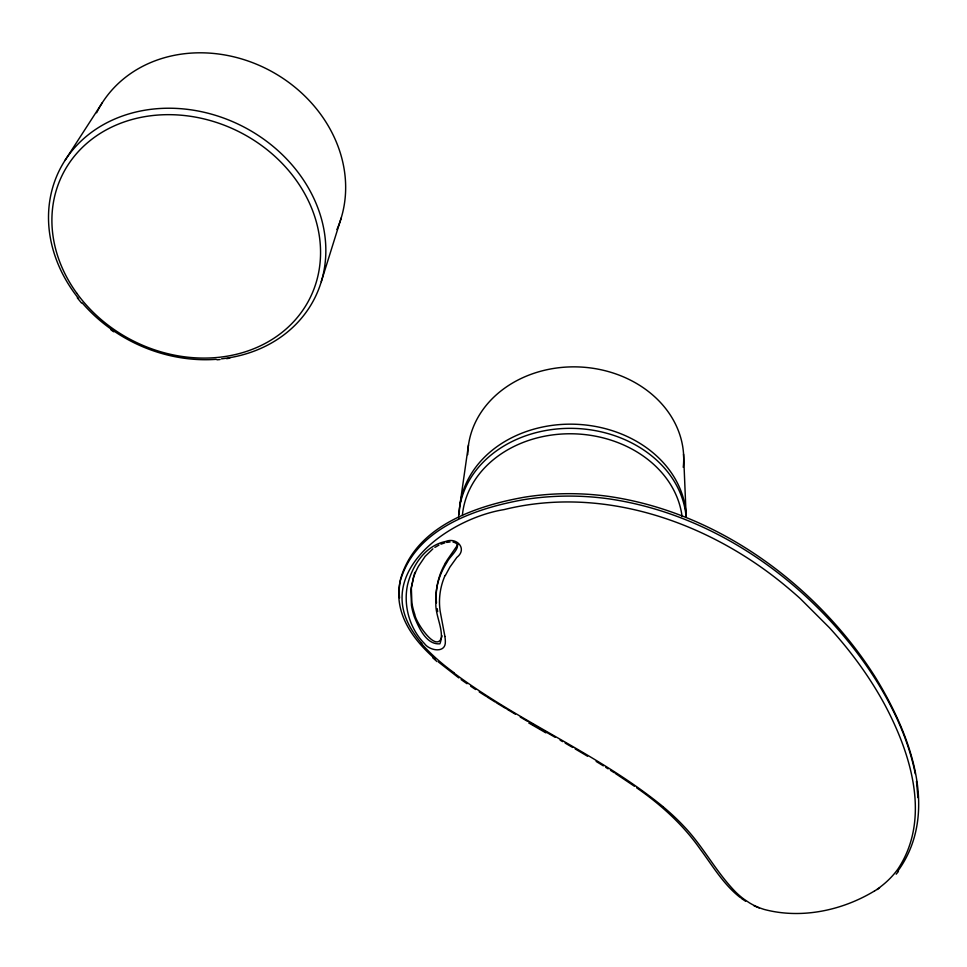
<?xml version="1.0" encoding="UTF-8"?>
<svg xmlns="http://www.w3.org/2000/svg" width="967" height="967" viewBox="0 0 967 967"><rect width="100%" height="100%" fill="white"/><g stroke="black" fill="none" stroke-linecap="round" stroke-linejoin="round"><path stroke-width="1.45" d="M442.052 635.79C437.555 655.529 415.423 621.721 414.831 614.541A103.215 81.808 5.1 0 1 411.882 602.937L411.326 587.501L413.936 575.244M460.05 504.097L468.487 444.941M321.274 281.687L341.182 218.034M445.316 575.57L449.848 567.17L456.484 557.899M457.862 544.614L447.624 559.397A101.475 80.418 4.2 0 0 445.328 563.132M64.946 160.51L102.333 102.659M456.932 557.306C467.714 548.954 456.775 536.903 445.702 541.46C425.105 545.545 411.99 565.937 407.494 585.095C403.215 605.668 409.633 628.55 424.44 643.538C429.324 650.718 445.775 653.74 445.352 641.689A58.346 45.074 9.2 0 0 444.893 636.491M897.98 870.904C940.71 811.845 909.343 732.394 875.195 676.997A531.282 378.593 7.3 0 0 844.832 635.283C785.518 563.882 701.812 510.08 609.077 496.47A220.742 170.252 2.8 0 0 571.884 493.69A223.389 172.162 2.8 0 0 524.452 497.195C475.824 505.826 415.29 526.241 400.519 579.245A94.464 74.822 5.9 0 0 399.552 598.005M896.179 874.18L898.416 871.46M432.878 548.857L425.129 556.412L418.469 566.275A100.205 79.258 5.2 0 0 413.513 577.71L410.902 589.979L411.458 605.427A103.409 81.881 5.1 0 0 414.42 617.043C418.868 627.668 426.266 644.929 439.876 643.817C445.122 630.919 434.908 616.172 435.875 602.441A104.363 82.582 4.1 0 1 445.013 565.61A101.668 80.491 4.2 0 1 447.274 561.851C449.437 556.448 464.97 544.699 453.027 542.028M877.19 889.567L879.559 887.911M874.434 891.006C842.027 910.624 801.184 919.266 764.099 909.415A61.477 43.31 -2.7 0 1 749.473 902.876L743.659 898.959A107.845 76.55 -3.7 0 1 735.669 892.033C716.015 871.956 703.19 846.343 683.705 826.084A268.681 185.096 5.3 0 0 663.108 806.768M434.896 547.419L438.958 545.086M440.952 544.179L444.832 542.862M226.641 358.672L229.747 358.165M446.669 542.427L450.09 541.967M216.946 359.809L220.101 359.519M753.97 905.777L759.168 907.94M535.065 725.721L537.567 727.16M540.07 728.598L542.572 730.049M545.062 731.487L555.106 737.277M560.135 740.178L562.637 741.629M528.647 722.881L545.859 732.841M527.631 721.394L520.258 717.079M530.109 722.845L533.832 724.996M565.151 743.079L572.657 747.455M575.16 748.905L587.549 756.242M506.926 709.174L515.363 714.202M496.276 702.707L505.729 708.46M596.131 761.416L603.372 765.864M487.054 696.941L495.116 701.982M605.765 767.351L608.134 768.85M610.503 770.348L614.057 772.597M479.209 691.889L485.93 696.216M615.217 773.346L634.437 786.244M470.663 686.207L475.607 689.519M741.157 898.27L745.593 901.244M110.963 329.868L113.719 331.778M461.09 679.583L467.037 683.729M636.6 787.779C660.812 804.58 683.028 824.621 699.999 848.857C712.51 865.67 723.364 884.358 740.13 897.436M458.817 677.915L438.45 661.996M453.68 672.839C520.161 722.603 598.694 754.03 663.144 806.744M435.138 659.035C417.804 643.756 401.74 624.259 399.105 600.495A94.645 74.894 5.9 0 1 400.072 581.711C414.879 528.635 475.546 508.231 524.235 499.588A223.8 172.307 2.8 0 1 571.763 496.095A221.141 170.397 2.8 0 1 609.029 498.875C701.909 512.498 785.784 566.336 845.231 637.833A532.201 378.822 7.3 0 1 875.643 679.596C893.834 708.593 908.569 740.214 915.314 773.938M432.66 657.681L437.024 661.597M422.434 644.324L421.322 643.019M81.47 302.961L77.312 297.848M437.193 608.642L437.676 611.543M444.917 636.491L440.154 611.229A103.965 82.195 4 0 1 445.062 575.486M916.486 781.191L917.949 797.654M436.468 602.828L436.25 599.951A104.158 82.509 4.1 0 1 445.376 563.157M683.56 454.139L686.111 515.387M96.64 112.776A133.651 115.714 28.8 0 1 264.765 67.932A133.651 115.714 28.8 0 1 336.927 229.505M78.617 298.573A142.765 121.068 26.7 0 1 116.947 118.107A142.765 121.068 26.7 0 1 315.399 201.825A142.765 121.068 26.7 0 1 221.479 358.842M216.209 359.325A142.765 121.068 26.7 0 1 82.135 302.804M874.506 891.054A103.082 73.516 -3.3 0 0 898.065 868.849C931.354 818.408 910.841 753.462 884.624 704.435A522.422 371.824 7.2 0 0 829.335 627.619L800.217 598.561A448.567 324.489 5.9 0 0 789.35 589.084C712.22 523.377 604.895 484.6 504.025 509.609C449.728 518.288 371.147 572.295 414.686 634.231A129.082 102.647 4.6 0 0 421.334 643.019M453.91 672.645A226.894 183.984 1.6 0 1 422.168 644.457M414.263 574.253A100.012 79.185 5.2 0 1 414.976 572.283M459.24 514.323A113.538 92.892 2.9 0 1 572.077 424.175A113.538 92.892 2.9 0 1 686.183 517.103M458.624 518.227A113.937 93.062 2.9 0 1 569.152 428.345A113.937 93.062 2.9 0 1 686.087 516.632M462.383 515.484A110.323 90.04 2.9 0 1 570.699 433.772A110.323 90.04 2.9 0 1 682.073 516.511M467.726 454.635A108.038 90.402 2.8 0 1 581.36 367.073A108.038 90.402 2.8 0 1 683.246 467.303M76.598 292.977A138.293 117.188 26.6 0 0 308.268 301.39A138.293 117.188 26.6 0 0 173.818 114.759A138.293 117.188 26.6 0 0 76.598 292.977"/></g></svg>
